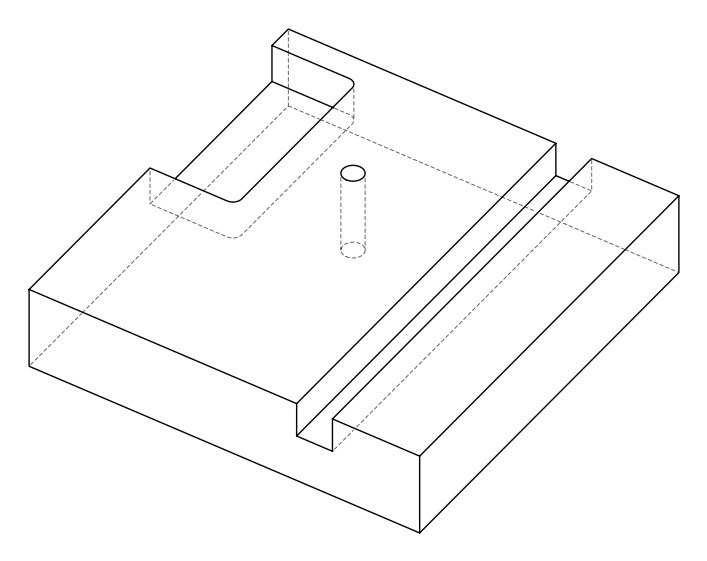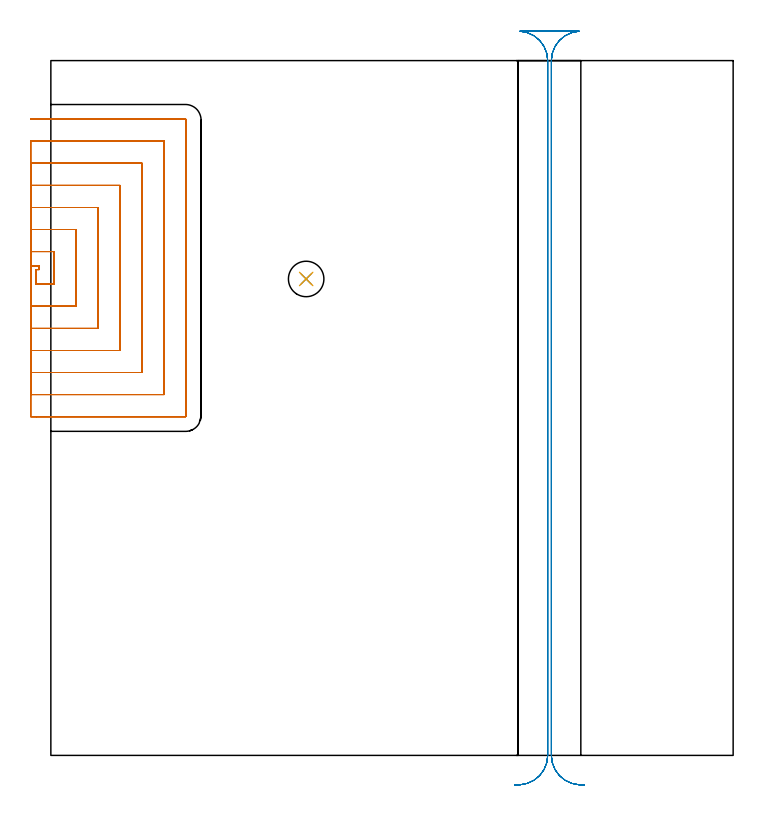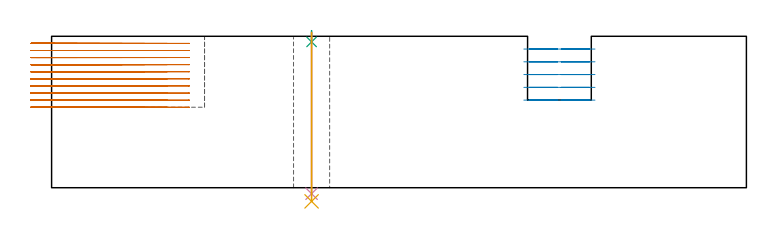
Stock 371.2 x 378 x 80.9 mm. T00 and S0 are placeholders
(PLAN: 5 operations, 4 tool changes, 58.7 min)
(1 MILL_SLOT | SLOT_PARTIAL_RECTANGULAR | NXT0201_012 | Follow Part, ap 4, ae 75% | 48.94 min | 549507 mm3)
(2 MILL_RECTANGULAR_SLOT | SLOT_RECTANGULAR | UGT0201_004 | Follow Part, ap 8, ae 75% | 8.99 min | 438457 mm3)
(3 SPOT_DRILL | STEP1HOLE | NXT0321_9005460120000 | 0.05 min | 82 mm3)
(4 DRILL_THROUGH_HOLE_INTO_CENTER | STEP1HOLE | NXT0301_065 | 0.35 min | 5543 mm3)
(5 DRILL_TO_ENLARGE_THROUGH_HOLE | STEP1HOLE | UGT0301_260 | 0.36 min | 17955 mm3)
(TOOL NXT0201_012 | ENDMILL 16mm [2P460-1600-NA 1630] | D16 FL38 Z6)
(TOOL UGT0201_004 | End Mill 32 mm | D32 FL53 Z6)
(TOOL NXT0321_9005460120000 | NC Spot Drill, 142deg, 12mm, Carbide, Uncoated | D12 PA142 FL30 Z2)
(TOOL NXT0301_065 | Carbide Drill 9.4mm [860.1-0940-075A1-MM 2214] | D9.4 PA140 FL98 Z2)
(TOOL UGT0301_260 | Twist Drill 19.3 mm | D19.3 PA118 FL140 Z2)
(OP 1 MILL_SLOT)
G17 G21 G94 G90
T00 M6
G54
G17 G0 G90 X-11. Y266.1 S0 M3
G43 Z90.9 H1
Z77.11
G94 G1 X-8. F250.
X-6.3 F500.
Y264.3
X-8.
Y256.3
X1.7
Y274.1
X-8.
X-11. F250.
Y244.3
X-8.
X13.7 F500.
Y286.1
X-8.
X-11. F250.
Y232.3
X-8.
X25.7 F500.
Y298.1
X-8.
X-11. F250.
Y220.3
X-8.
X37.7 F500.
Y310.1
X-8.
X-11. F250.
Y208.3
X-8.
X49.7 F500.
Y322.1
X-8.
X-11. F250.
Y196.3
X-8.
X61.7 F500.
Y334.1
X-8.
X-11. F250.
Y184.3
X-8.
X73.3 F500.
G3 X73.7 Y184.7 R0.4
G1 Y345.7
G3 X73.3 Y346.1 R0.4
G1 X-8.
X-11. F250.
G0 Y266.1 Z73.32
G1 X-8.
X-6.3 F500.
Y264.3
X-8.
Y256.3
X1.7
Y274.1
X-8.
X-11. F250.
Y244.3
X-8.
X13.7 F500.
Y286.1
X-8.
X-11. F250.
Y232.3
X-8.
X25.7 F500.
Y298.1
X-8.
X-11. F250.
Y220.3
X-8.
X37.7 F500.
Y310.1
X-8.
X-11. F250.
Y208.3
X-8.
X49.7 F500.
Y322.1
X-8.
X-11. F250.
Y196.3
X-8.
X61.7 F500.
Y334.1
X-8.
X-11. F250.
Y184.3
X-8.
X73.3 F500.
G3 X73.7 Y184.7 R0.4
G1 Y345.7
G3 X73.3 Y346.1 R0.4
G1 X-8.
X-11. F250.
G0 Y266.1 Z69.53
G1 X-8.
X-6.3 F500.
Y264.3
X-8.
Y256.3
X1.7
Y274.1
X-8.
X-11. F250.
Y244.3
X-8.
X13.7 F500.
Y286.1
X-8.
X-11. F250.
Y232.3
X-8.
X25.7 F500.
Y298.1
X-8.
X-11. F250.
Y220.3
X-8.
X37.7 F500.
Y310.1
X-8.
X-11. F250.
Y208.3
X-8.
X49.7 F500.
Y322.1
X-8.
X-11. F250.
Y196.3
X-8.
X61.7 F500.
Y334.1
X-8.
X-11. F250.
Y184.3
X-8.
X73.3 F500.
G3 X73.7 Y184.7 R0.4
G1 Y345.7
G3 X73.3 Y346.1 R0.4
G1 X-8.
X-11. F250.
G0 Y266.1 Z65.74
G1 X-8.
X-6.3 F500.
Y264.3
X-8.
Y256.3
X1.7
Y274.1
X-8.
X-11. F250.
Y244.3
X-8.
X13.7 F500.
Y286.1
X-8.
X-11. F250.
Y232.3
X-8.
X25.7 F500.
Y298.1
X-8.
X-11. F250.
Y220.3
X-8.
X37.7 F500.
Y310.1
X-8.
X-11. F250.
Y208.3
X-8.
X49.7 F500.
Y322.1
X-8.
X-11. F250.
Y196.3
X-8.
X61.7 F500.
Y334.1
X-8.
X-11. F250.
Y184.3
X-8.
X73.3 F500.
G3 X73.7 Y184.7 R0.4
G1 Y345.7
G3 X73.3 Y346.1 R0.4
G1 X-8.
X-11. F250.
G0 Y266.1 Z61.95
G1 X-8.
X-6.3 F500.
Y264.3
X-8.
Y256.3
X1.7
Y274.1
X-8.
X-11. F250.
Y244.3
X-8.
X13.7 F500.
Y286.1
X-8.
X-11. F250.
Y232.3
X-8.
X25.7 F500.
Y298.1
X-8.
X-11. F250.
Y220.3
X-8.
X37.7 F500.
Y310.1
X-8.
X-11. F250.
Y208.3
X-8.
X49.7 F500.
Y322.1
X-8.
X-11. F250.
Y196.3
X-8.
X61.7 F500.
Y334.1
X-8.
X-11. F250.
Y184.3
X-8.
X73.3 F500.
G3 X73.7 Y184.7 R0.4
G1 Y345.7
G3 X73.3 Y346.1 R0.4
G1 X-8.
X-11. F250.
G0 Y266.1 Z58.16
G1 X-8.
X-6.3 F500.
Y264.3
X-8.
Y256.3
X1.7
Y274.1
X-8.
X-11. F250.
Y244.3
X-8.
X13.7 F500.
Y286.1
X-8.
X-11. F250.
Y232.3
X-8.
X25.7 F500.
Y298.1
X-8.
X-11. F250.
Y220.3
X-8.
X37.7 F500.
Y310.1
X-8.
X-11. F250.
Y208.3
X-8.
X49.7 F500.
Y322.1
X-8.
X-11. F250.
Y196.3
X-8.
X61.7 F500.
Y334.1
X-8.
X-11. F250.
Y184.3
X-8.
X73.3 F500.
G3 X73.7 Y184.7 R0.4
G1 Y345.7
G3 X73.3 Y346.1 R0.4
G1 X-8.
X-11. F250.
G0 Y266.1 Z54.37
G1 X-8.
X-6.3 F500.
Y264.3
X-8.
Y256.3
X1.7
Y274.1
X-8.
X-11. F250.
Y244.3
X-8.
X13.7 F500.
Y286.1
X-8.
X-11. F250.
Y232.3
X-8.
X25.7 F500.
Y298.1
X-8.
X-11. F250.
Y220.3
X-8.
X37.7 F500.
Y310.1
X-8.
X-11. F250.
Y208.3
X-8.
X49.7 F500.
Y322.1
X-8.
X-11. F250.
Y196.3
X-8.
X61.7 F500.
Y334.1
X-8.
X-11. F250.
Y184.3
X-8.
X73.3 F500.
G3 X73.7 Y184.7 R0.4
G1 Y345.7
G3 X73.3 Y346.1 R0.4
G1 X-8.
X-11. F250.
G0 Y266.1 Z50.58
G1 X-8.
X-6.3 F500.
Y264.3
X-8.
Y256.3
X1.7
Y274.1
X-8.
X-11. F250.
Y244.3
X-8.
X13.7 F500.
Y286.1
X-8.
X-11. F250.
Y232.3
X-8.
X25.7 F500.
Y298.1
X-8.
X-11. F250.
Y220.3
X-8.
X37.7 F500.
Y310.1
X-8.
X-11. F250.
Y208.3
X-8.
X49.7 F500.
Y322.1
X-8.
X-11. F250.
Y196.3
X-8.
X61.7 F500.
Y334.1
X-8.
X-11. F250.
Y184.3
X-8.
X73.3 F500.
G3 X73.7 Y184.7 R0.4
G1 Y345.7
G3 X73.3 Y346.1 R0.4
G1 X-8.
X-11. F250.
G0 Y266.1 Z46.79
G1 X-8.
X-6.3 F500.
Y264.3
X-8.
Y256.3
X1.7
Y274.1
X-8.
X-11. F250.
Y244.3
X-8.
X13.7 F500.
Y286.1
X-8.
X-11. F250.
Y232.3
X-8.
X25.7 F500.
Y298.1
X-8.
X-11. F250.
Y220.3
X-8.
X37.7 F500.
Y310.1
X-8.
X-11. F250.
Y208.3
X-8.
X49.7 F500.
Y322.1
X-8.
X-11. F250.
Y196.3
X-8.
X61.7 F500.
Y334.1
X-8.
X-11. F250.
Y184.3
X-8.
X73.3 F500.
G3 X73.7 Y184.7 R0.4
G1 Y345.7
G3 X73.3 Y346.1 R0.4
G1 X-8.
X-11. F250.
G0 Y266.1 Z43.
G1 X-8.
X-6.3 F500.
Y264.3
X-8.
Y256.3
X1.7
Y274.1
X-8.
X-11. F250.
Y244.3
X-8.
X13.7 F500.
Y286.1
X-8.
X-11. F250.
Y232.3
X-8.
X25.7 F500.
Y298.1
X-8.
X-11. F250.
Y220.3
X-8.
X37.7 F500.
Y310.1
X-8.
X-11. F250.
Y208.3
X-8.
X49.7 F500.
Y322.1
X-8.
X-11. F250.
Y196.3
X-8.
X61.7 F500.
Y334.1
X-8.
X-11. F250.
Y184.3
X-8.
X73.3 F500.
G3 X73.7 Y184.7 R0.4
G1 Y345.7
G3 X73.3 Y346.1 R0.4
G1 X-8.
X-11. F250.
G0 Z90.9
M5
M2
(OP 2 MILL_RECTANGULAR_SLOT)
G17 G21 G94 G90
T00 M6
G54
G17 G0 G90 X290.315 Y-16.154 S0 M3
G43 Z90.9 H0
Z74.08
G94 G1 X287.321 Y-15.97 F250.
G2 X272.3 Y0. R16. F500.
G1 Y378.
G2 X287.321 Y393.97 R16.
G1 Y394.
X255.279
Y393.97
G2 X270.3 Y378. R16.
G1 Y0.
G2 X255.279 Y-15.97 R16.
G1 X252.285 Y-16.154 F250.
G0 X290.315 Z67.26
G1 X287.321 Y-15.97
G2 X272.3 Y0. R16. F500.
G1 Y378.
G2 X287.321 Y393.97 R16.
G1 Y394.
X255.279
Y393.97
G2 X270.3 Y378. R16.
G1 Y0.
G2 X255.279 Y-15.97 R16.
G1 X252.285 Y-16.154 F250.
G0 X290.315 Z60.44
G1 X287.321 Y-15.97
G2 X272.3 Y0. R16. F500.
G1 Y378.
G2 X287.321 Y393.97 R16.
G1 Y394.
X255.279
Y393.97
G2 X270.3 Y378. R16.
G1 Y0.
G2 X255.279 Y-15.97 R16.
G1 X252.285 Y-16.154 F250.
G0 X290.315 Z53.62
G1 X287.321 Y-15.97
G2 X272.3 Y0. R16. F500.
G1 Y378.
G2 X287.321 Y393.97 R16.
G1 Y394.
X255.279
Y393.97
G2 X270.3 Y378. R16.
G1 Y0.
G2 X255.279 Y-15.97 R16.
G1 X252.285 Y-16.154 F250.
G0 X290.315 Z46.8
G1 X287.321 Y-15.97
G2 X272.3 Y0. R16. F500.
G1 Y378.
G2 X287.321 Y393.97 R16.
G1 Y394.
X255.279
Y393.97
G2 X270.3 Y378. R16.
G1 Y0.
G2 X255.279 Y-15.97 R16.
G1 X252.285 Y-16.154 F250.
G0 Z90.9
M5
M2
(OP 3 SPOT_DRILL)
G17 G21 G94 G90
T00 M6
G54
G17 G0 G90 X138.9 Y259.2 S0 M3
G43 Z90.9 H0
G94 G81 G98 Z77.9 F250. R83.9
G80
M5
M2
(OP 4 DRILL_THROUGH_HOLE_INTO_CENTER)
G17 G21 G94 G90
T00 M6
G54
G17 G0 G90 X138.9 Y259.2 S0 M3
G43 Z90.9 H1
G94 G73 G98 Z-3.211 F250. Q9.346 R82.9
G80
M5
M2
(OP 5 DRILL_TO_ENLARGE_THROUGH_HOLE)
G17 G21 G94 G90
T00 M6
G54
G17 G0 G90 X138.9 Y259.2 S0 M3
G43 Z90.9 H0
G94 G73 G98 Z-7.298 F250. Q17.64 R82.9
G80
M5
M2
